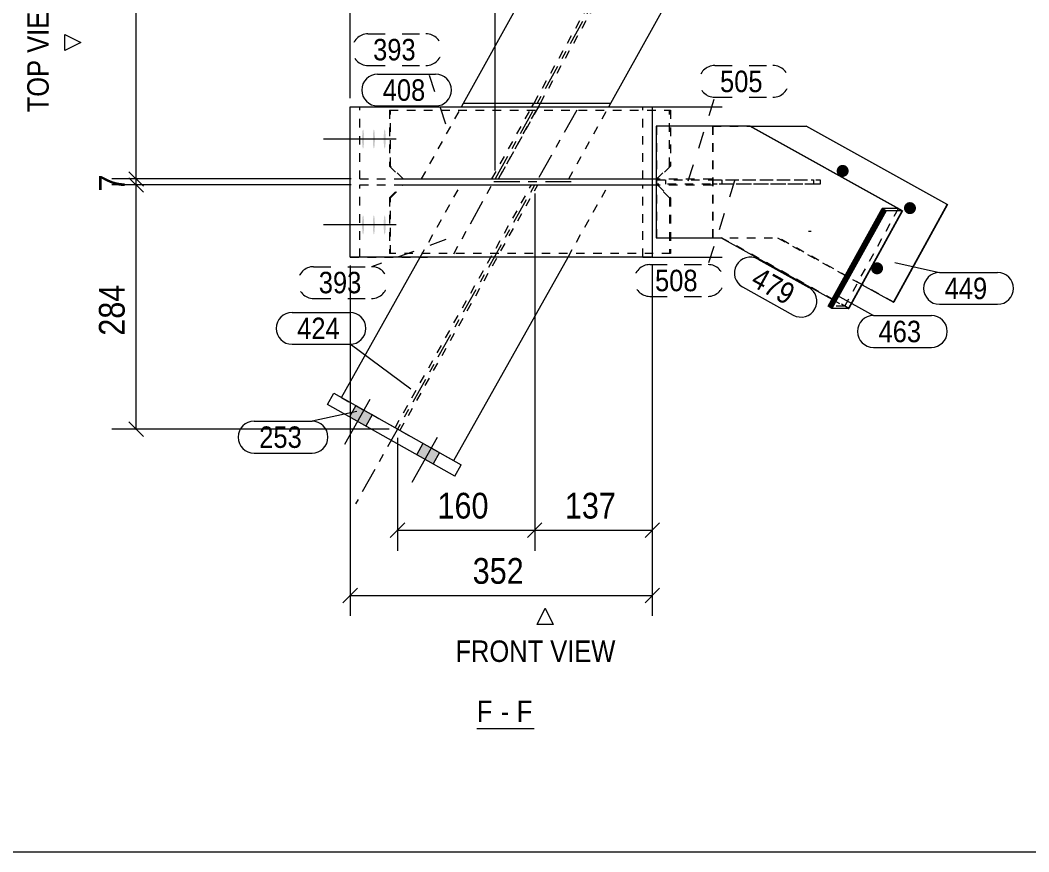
# Model space of a CAD drawing. Header units: millimetres. Extents: x 2 to 825, y 1 to 579.
# Drawn here: x 465.2 to 582.7, y 5 to 101.9 of the extents above; entities that cross this region are included whole.
import ezdxf

# ---------------------------------------------------------------- set-up
doc = ezdxf.new("R2010")
doc.units = ezdxf.units.MM
for name, pattern in [('XKITLINE00', [0]), ('XKITLINE01', [4, 1, -1, 1, -1]), ('XKITLINE02', [4, 2, -2]), ('XKITLINE03', [6, 3, -1, 1, -1])]:
    doc.linetypes.add(name, pattern=pattern)
for name, color, linetype, lineweight in [('Bolt', 3, 'Continuous', 0), ('Dimensions', 7, 'Continuous', 0), ('DrawingSheet', 5, 'Continuous', 0), ('OtherObjectType', 7, 'Continuous', 0), ('Part', 2, 'Continuous', 0), ('PartMark', 7, 'Continuous', 0)]:
    doc.layers.add(name, color=color, linetype=linetype, lineweight=lineweight)
doc.styles.add('ARIAL', font='ARIAL.TTF')

# ---------------------------------------------------------------- blocks, each defined once
blk = doc.blocks.new('*A8')
at = {"layer": 'Part', "color": 7, "linetype": 'XKITLINE00', "lineweight": 0}
for p, q in [((565.6, 78.79), (564.91, 78.59)), ((565.63, 78.85), (564.95, 78.65)), ((565.66, 78.91), (564.98, 78.71)), ((565.7, 78.97), (565.01, 78.77)), ((565.73, 79.03), (565.05, 78.83)), ((565.76, 79.08), (565.08, 78.89)), ((565.79, 79.14), (565.11, 78.95)), ((565.83, 79.2), (565.14, 79.01)), ((565.86, 79.26), (565.18, 79.07)), ((565.89, 79.32), (565.21, 79.13)), ((565.93, 79.38), (565.24, 79.19)), ((565.96, 79.44), (565.28, 79.24)), ((565.99, 79.5), (565.31, 79.3)), ((566.02, 79.56), (565.34, 79.36)), ((566.06, 79.62), (565.37, 79.42)), ((566.09, 79.68), (565.41, 79.48)), ((566.03, 79.71), (565.44, 79.54)), ((565.97, 79.74), (565.47, 79.6)), ((565.91, 79.77), (565.51, 79.66)), ((565.85, 79.81), (565.54, 79.72)), ((565.79, 79.84), (565.57, 79.78)), ((565.73, 79.87), (565.6, 79.84)), ((565.66, 79.9), (565.64, 79.89)), ((564.94, 77.61), (564.26, 77.41)), ((564.97, 77.67), (564.29, 77.47)), ((565.01, 77.72), (564.32, 77.53)), ((565.04, 77.78), (564.36, 77.59)), ((565.07, 77.84), (564.39, 77.65)), ((565.11, 77.9), (564.42, 77.71)), ((565.14, 77.96), (564.46, 77.77)), ((565.17, 78.02), (564.49, 77.82)), ((565.2, 78.08), (564.52, 77.88)), ((565.24, 78.14), (564.55, 77.94)), ((565.27, 78.2), (564.59, 78)), ((565.3, 78.26), (564.62, 78.06)), ((565.34, 78.32), (564.65, 78.12)), ((565.37, 78.38), (564.69, 78.18)), ((565.4, 78.43), (564.72, 78.24)), ((565.43, 78.49), (564.75, 78.3)), ((565.47, 78.55), (564.78, 78.36)), ((565.5, 78.61), (564.82, 78.42)), ((565.53, 78.67), (564.85, 78.48)), ((565.56, 78.73), (564.88, 78.53)), ((564.28, 76.42), (563.6, 76.23)), ((564.32, 76.48), (563.63, 76.29)), ((564.35, 76.54), (563.67, 76.35)), ((564.38, 76.6), (563.7, 76.41)), ((564.42, 76.66), (563.73, 76.46)), ((564.45, 76.72), (563.77, 76.52)), ((564.48, 76.78), (563.8, 76.58)), ((564.51, 76.84), (563.83, 76.64)), ((564.55, 76.9), (563.86, 76.7)), ((564.58, 76.96), (563.9, 76.76)), ((564.61, 77.01), (563.93, 76.82)), ((564.65, 77.07), (563.96, 76.88)), ((564.68, 77.13), (564, 76.94)), ((564.71, 77.19), (564.03, 77)), ((564.74, 77.25), (564.06, 77.06)), ((564.78, 77.31), (564.09, 77.12)), ((564.81, 77.37), (564.13, 77.17)), ((564.84, 77.43), (564.16, 77.23)), ((564.88, 77.49), (564.19, 77.29)), ((564.91, 77.55), (564.23, 77.35)), ((563.63, 75.24), (562.95, 75.05)), ((563.66, 75.3), (562.98, 75.1)), ((563.69, 75.36), (563.01, 75.16)), ((563.73, 75.42), (563.04, 75.22)), ((563.76, 75.48), (563.08, 75.28)), ((563.79, 75.54), (563.11, 75.34)), ((563.83, 75.6), (563.14, 75.4)), ((563.86, 75.65), (563.18, 75.46)), ((563.89, 75.71), (563.21, 75.52)), ((563.92, 75.77), (563.24, 75.58)), ((563.96, 75.83), (563.27, 75.64)), ((563.99, 75.89), (563.31, 75.7)), ((564.02, 75.95), (563.34, 75.75)), ((564.05, 76.01), (563.37, 75.81)), ((564.09, 76.07), (563.41, 75.87)), ((564.12, 76.13), (563.44, 75.93)), ((564.15, 76.19), (563.47, 75.99)), ((564.19, 76.25), (563.5, 76.05)), ((564.22, 76.31), (563.54, 76.11)), ((564.25, 76.36), (563.57, 76.17)), ((562.97, 74.06), (562.29, 73.86)), ((563, 74.12), (562.32, 73.92)), ((563.04, 74.18), (562.35, 73.98)), ((563.07, 74.24), (562.39, 74.04)), ((563.1, 74.29), (562.42, 74.1)), ((563.14, 74.35), (562.45, 74.16)), ((563.17, 74.41), (562.49, 74.22)), ((563.2, 74.47), (562.52, 74.28)), ((563.23, 74.53), (562.55, 74.34)), ((563.27, 74.59), (562.58, 74.39)), ((563.3, 74.65), (562.62, 74.45)), ((563.33, 74.71), (562.65, 74.51)), ((563.37, 74.77), (562.68, 74.57)), ((563.4, 74.83), (562.72, 74.63)), ((563.43, 74.89), (562.75, 74.69)), ((563.46, 74.94), (562.78, 74.75)), ((563.5, 75), (562.81, 74.81)), ((563.53, 75.06), (562.85, 74.87)), ((563.56, 75.12), (562.88, 74.93)), ((563.6, 75.18), (562.91, 74.99)), ((562.32, 72.88), (561.63, 72.68)), ((562.35, 72.93), (561.67, 72.74)), ((562.38, 72.99), (561.7, 72.8)), ((562.41, 73.05), (561.73, 72.86)), ((562.45, 73.11), (561.76, 72.92)), ((562.48, 73.17), (561.8, 72.98)), ((562.51, 73.23), (561.83, 73.03)), ((562.54, 73.29), (561.86, 73.09)), ((562.58, 73.35), (561.9, 73.15)), ((562.61, 73.41), (561.93, 73.21)), ((562.64, 73.47), (561.96, 73.27)), ((562.68, 73.53), (561.99, 73.33)), ((562.71, 73.58), (562.03, 73.39)), ((562.74, 73.64), (562.06, 73.45)), ((562.77, 73.7), (562.09, 73.51)), ((562.81, 73.76), (562.12, 73.57)), ((562.84, 73.82), (562.16, 73.63)), ((562.87, 73.88), (562.19, 73.69)), ((562.91, 73.94), (562.22, 73.74)), ((562.94, 74), (562.26, 73.8)), ((561.66, 71.69), (560.98, 71.5)), ((561.69, 71.75), (561.01, 71.56)), ((561.72, 71.81), (561.04, 71.62)), ((561.76, 71.87), (561.07, 71.67)), ((561.79, 71.93), (561.11, 71.73)), ((561.82, 71.99), (561.14, 71.79)), ((561.86, 72.05), (561.17, 71.85)), ((561.89, 72.11), (561.21, 71.91)), ((561.92, 72.17), (561.24, 71.97)), ((561.95, 72.22), (561.27, 72.03)), ((561.99, 72.28), (561.3, 72.09)), ((562.02, 72.34), (561.34, 72.15)), ((562.05, 72.4), (561.37, 72.21)), ((562.09, 72.46), (561.4, 72.27)), ((562.12, 72.52), (561.44, 72.32)), ((562.15, 72.58), (561.47, 72.38)), ((562.18, 72.64), (561.5, 72.44)), ((562.22, 72.7), (561.53, 72.5)), ((562.25, 72.76), (561.57, 72.56)), ((562.28, 72.82), (561.6, 72.62)), ((561.04, 70.57), (560.35, 70.37)), ((561.07, 70.63), (560.39, 70.43)), ((561.1, 70.69), (560.42, 70.49)), ((561.13, 70.75), (560.45, 70.55)), ((561.17, 70.81), (560.48, 70.61)), ((561.2, 70.86), (560.52, 70.67)), ((561.23, 70.92), (560.55, 70.73)), ((561.26, 70.98), (560.58, 70.79)), ((561.3, 71.04), (560.61, 70.85)), ((561.33, 71.1), (560.65, 70.91)), ((561.36, 71.16), (560.68, 70.96)), ((561.4, 71.22), (560.71, 71.02)), ((561.43, 71.28), (560.75, 71.08)), ((561.46, 71.34), (560.78, 71.14)), ((561.49, 71.4), (560.81, 71.2)), ((561.53, 71.46), (560.84, 71.26)), ((561.56, 71.51), (560.88, 71.32)), ((561.59, 71.57), (560.91, 71.38)), ((561.63, 71.63), (560.94, 71.44)), ((560.38, 69.39), (559.7, 69.19)), ((560.41, 69.45), (559.73, 69.25)), ((560.44, 69.5), (559.76, 69.31)), ((560.48, 69.56), (559.79, 69.37)), ((560.51, 69.62), (559.83, 69.43)), ((560.54, 69.68), (559.86, 69.49)), ((560.58, 69.74), (559.89, 69.55)), ((560.61, 69.8), (559.93, 69.6)), ((560.64, 69.86), (559.96, 69.66)), ((560.67, 69.92), (559.99, 69.72)), ((560.71, 69.98), (560.02, 69.78)), ((560.74, 70.04), (560.06, 69.84)), ((560.77, 70.1), (560.09, 69.9)), ((560.81, 70.15), (560.12, 69.96)), ((560.84, 70.21), (560.16, 70.02)), ((560.87, 70.27), (560.19, 70.08)), ((560.9, 70.33), (560.22, 70.14)), ((560.94, 70.39), (560.25, 70.2)), ((560.97, 70.45), (560.29, 70.26)), ((561, 70.51), (560.32, 70.31)), ((560.02, 68.74), (559.34, 68.54)), ((560.05, 68.79), (559.37, 68.6)), ((559.98, 68.68), (559.39, 68.51)), ((560.08, 68.85), (559.4, 68.66)), ((560.12, 68.91), (559.43, 68.72)), ((559.95, 68.62), (559.45, 68.47)), ((560.15, 68.97), (559.47, 68.78)), ((560.18, 69.03), (559.5, 68.84)), ((559.92, 68.56), (559.51, 68.44)), ((560.21, 69.09), (559.53, 68.89)), ((560.25, 69.15), (559.56, 68.95)), ((559.89, 68.5), (559.57, 68.41)), ((560.28, 69.21), (559.6, 69.01)), ((560.31, 69.27), (559.63, 69.07)), ((559.85, 68.44), (559.63, 68.37)), ((560.35, 69.33), (559.66, 69.13)), ((559.82, 68.38), (559.69, 68.34))]:
    blk.add_line(p, q, dxfattribs=at)
blk = doc.blocks.new('*A122')
at = {"layer": 'Bolt'}
for points in [[(505.04, 88.08), (505.04, 88.13), (505.04, 88.19), (505.05, 88.24), (505.05, 88.29), (505.05, 88.35), (505.05, 88.4), (505.05, 88.45), (505.05, 88.5), (505.06, 88.54), (505.06, 88.59), (505.06, 88.64), (505.07, 88.68), (505.07, 88.72), (505.07, 88.76), (505.08, 88.8), (505.08, 88.84), (505.09, 88.88), (505.09, 88.91), (505.09, 88.94), (505.1, 88.97), (505.1, 89), (505.11, 89.02), (505.11, 89.04), (505.12, 89.06), (505.13, 89.08), (505.13, 89.09), (505.14, 89.1), (505.14, 89.11), (505.15, 89.12), (505.15, 89.12), (505.16, 89.13), (505.16, 89.12), (505.17, 89.12), (505.18, 89.11), (505.18, 89.1), (505.19, 89.09), (505.19, 89.08), (505.2, 89.06), (505.2, 89.04), (505.21, 89.02), (505.21, 89), (505.22, 88.97), (505.22, 88.94), (505.23, 88.91), (505.23, 88.88), (505.24, 88.84), (505.24, 88.8), (505.24, 88.76), (505.25, 88.72), (505.25, 88.68), (505.26, 88.64), (505.26, 88.59), (505.26, 88.54), (505.26, 88.5), (505.27, 88.45), (505.27, 88.4), (505.27, 88.35), (505.27, 88.29), (505.27, 88.24), (505.27, 88.19), (505.27, 88.13), (505.27, 88.08), (505.27, 88.03), (505.27, 87.97), (505.27, 87.92), (505.27, 87.86), (505.27, 87.81), (505.27, 87.76), (505.27, 87.71), (505.27, 87.66), (505.27, 87.61), (505.26, 87.56), (505.26, 87.51), (505.26, 87.46), (505.26, 87.41), (505.25, 87.37), (505.25, 87.33), (505.24, 87.29), (505.24, 87.25), (505.24, 87.21), (505.23, 87.18), (505.23, 87.14), (505.22, 87.11), (505.22, 87.08), (505.21, 87.06), (505.21, 87.03), (505.2, 87.01), (505.2, 86.99), (505.19, 86.97), (505.19, 86.96), (505.18, 86.95), (505.18, 86.94), (505.17, 86.93), (505.16, 86.93), (505.16, 86.93), (505.15, 86.93), (505.15, 86.93), (505.14, 86.94), (505.14, 86.95), (505.13, 86.96), (505.13, 86.97), (505.12, 86.99), (505.11, 87.01), (505.11, 87.03), (505.1, 87.06), (505.1, 87.08), (505.09, 87.11), (505.09, 87.14), (505.09, 87.18), (505.08, 87.21), (505.08, 87.25), (505.07, 87.29), (505.07, 87.33), (505.07, 87.37), (505.06, 87.41), (505.06, 87.46), (505.06, 87.51), (505.05, 87.56), (505.05, 87.61), (505.05, 87.66), (505.05, 87.71), (505.05, 87.76), (505.05, 87.81), (505.04, 87.86), (505.04, 87.92), (505.04, 87.97), (505.04, 88.03)], [(506.3, 88.08), (506.3, 88.13), (506.3, 88.19), (506.3, 88.24), (506.31, 88.29), (506.31, 88.35), (506.31, 88.4), (506.31, 88.45), (506.31, 88.5), (506.32, 88.54), (506.32, 88.59), (506.32, 88.64), (506.33, 88.68), (506.33, 88.72), (506.33, 88.76), (506.34, 88.8), (506.34, 88.84), (506.34, 88.88), (506.35, 88.91), (506.35, 88.94), (506.36, 88.97), (506.36, 89), (506.37, 89.02), (506.37, 89.04), (506.38, 89.06), (506.38, 89.08), (506.39, 89.09), (506.4, 89.1), (506.4, 89.11), (506.41, 89.12), (506.41, 89.12), (506.42, 89.13), (506.42, 89.12), (506.43, 89.12), (506.43, 89.11), (506.44, 89.1), (506.45, 89.09), (506.45, 89.08), (506.46, 89.06), (506.46, 89.04), (506.47, 89.02), (506.47, 89), (506.48, 88.97), (506.48, 88.94), (506.49, 88.91), (506.49, 88.88), (506.5, 88.84), (506.5, 88.8), (506.5, 88.76), (506.51, 88.72), (506.51, 88.68), (506.51, 88.64), (506.52, 88.59), (506.52, 88.54), (506.52, 88.5), (506.52, 88.45), (506.53, 88.4), (506.53, 88.35), (506.53, 88.29), (506.53, 88.24), (506.53, 88.19), (506.53, 88.13), (506.53, 88.08), (506.53, 88.03), (506.53, 87.97), (506.53, 87.92), (506.53, 87.86), (506.53, 87.81), (506.53, 87.76), (506.53, 87.71), (506.53, 87.66), (506.52, 87.61), (506.52, 87.56), (506.52, 87.51), (506.52, 87.46), (506.51, 87.41), (506.51, 87.37), (506.51, 87.33), (506.5, 87.29), (506.5, 87.25), (506.5, 87.21), (506.49, 87.18), (506.49, 87.14), (506.48, 87.11), (506.48, 87.08), (506.47, 87.06), (506.47, 87.03), (506.46, 87.01), (506.46, 86.99), (506.45, 86.97), (506.45, 86.96), (506.44, 86.95), (506.43, 86.94), (506.43, 86.93), (506.42, 86.93), (506.42, 86.93), (506.41, 86.93), (506.41, 86.93), (506.4, 86.94), (506.4, 86.95), (506.39, 86.96), (506.38, 86.97), (506.38, 86.99), (506.37, 87.01), (506.37, 87.03), (506.36, 87.06), (506.36, 87.08), (506.35, 87.11), (506.35, 87.14), (506.34, 87.18), (506.34, 87.21), (506.34, 87.25), (506.33, 87.29), (506.33, 87.33), (506.33, 87.37), (506.32, 87.41), (506.32, 87.46), (506.32, 87.51), (506.31, 87.56), (506.31, 87.61), (506.31, 87.66), (506.31, 87.71), (506.31, 87.76), (506.3, 87.81), (506.3, 87.86), (506.3, 87.92), (506.3, 87.97), (506.3, 88.03)], [(507.56, 88.08), (507.56, 88.13), (507.56, 88.19), (507.56, 88.24), (507.56, 88.29), (507.57, 88.35), (507.57, 88.4), (507.57, 88.45), (507.57, 88.5), (507.57, 88.54), (507.58, 88.59), (507.58, 88.64), (507.58, 88.68), (507.59, 88.72), (507.59, 88.76), (507.59, 88.8), (507.6, 88.84), (507.6, 88.88), (507.61, 88.91), (507.61, 88.94), (507.62, 88.97), (507.62, 89), (507.63, 89.02), (507.63, 89.04), (507.64, 89.06), (507.64, 89.08), (507.65, 89.09), (507.65, 89.1), (507.66, 89.11), (507.67, 89.12), (507.67, 89.12), (507.68, 89.13), (507.68, 89.12), (507.69, 89.12), (507.69, 89.11), (507.7, 89.1), (507.7, 89.09), (507.71, 89.08), (507.72, 89.06), (507.72, 89.04), (507.73, 89.02), (507.73, 89), (507.74, 88.97), (507.74, 88.94), (507.75, 88.91), (507.75, 88.88), (507.75, 88.84), (507.76, 88.8), (507.76, 88.76), (507.77, 88.72), (507.77, 88.68), (507.77, 88.64), (507.78, 88.59), (507.78, 88.54), (507.78, 88.5), (507.78, 88.45), (507.79, 88.4), (507.79, 88.35), (507.79, 88.29), (507.79, 88.24), (507.79, 88.19), (507.79, 88.13), (507.79, 88.08), (507.79, 88.03), (507.79, 87.97), (507.79, 87.92), (507.79, 87.86), (507.79, 87.81), (507.79, 87.76), (507.79, 87.71), (507.79, 87.66), (507.78, 87.61), (507.78, 87.56), (507.78, 87.51), (507.78, 87.46), (507.77, 87.41), (507.77, 87.37), (507.77, 87.33), (507.76, 87.29), (507.76, 87.25), (507.75, 87.21), (507.75, 87.18), (507.75, 87.14), (507.74, 87.11), (507.74, 87.08), (507.73, 87.06), (507.73, 87.03), (507.72, 87.01), (507.72, 86.99), (507.71, 86.97), (507.7, 86.96), (507.7, 86.95), (507.69, 86.94), (507.69, 86.93), (507.68, 86.93), (507.68, 86.93), (507.67, 86.93), (507.67, 86.93), (507.66, 86.94), (507.65, 86.95), (507.65, 86.96), (507.64, 86.97), (507.64, 86.99), (507.63, 87.01), (507.63, 87.03), (507.62, 87.06), (507.62, 87.08), (507.61, 87.11), (507.61, 87.14), (507.6, 87.18), (507.6, 87.21), (507.59, 87.25), (507.59, 87.29), (507.59, 87.33), (507.58, 87.37), (507.58, 87.41), (507.58, 87.46), (507.57, 87.51), (507.57, 87.56), (507.57, 87.61), (507.57, 87.66), (507.57, 87.71), (507.56, 87.76), (507.56, 87.81), (507.56, 87.86), (507.56, 87.92), (507.56, 87.97), (507.56, 88.03)], [(505.04, 78.08), (505.04, 78.13), (505.04, 78.19), (505.05, 78.24), (505.05, 78.29), (505.05, 78.35), (505.05, 78.4), (505.05, 78.45), (505.05, 78.5), (505.06, 78.54), (505.06, 78.59), (505.06, 78.64), (505.07, 78.68), (505.07, 78.72), (505.07, 78.76), (505.08, 78.8), (505.08, 78.84), (505.09, 78.88), (505.09, 78.91), (505.09, 78.94), (505.1, 78.97), (505.1, 79), (505.11, 79.02), (505.11, 79.04), (505.12, 79.06), (505.13, 79.08), (505.13, 79.09), (505.14, 79.1), (505.14, 79.11), (505.15, 79.12), (505.15, 79.12), (505.16, 79.13), (505.16, 79.12), (505.17, 79.12), (505.18, 79.11), (505.18, 79.1), (505.19, 79.09), (505.19, 79.08), (505.2, 79.06), (505.2, 79.04), (505.21, 79.02), (505.21, 79), (505.22, 78.97), (505.22, 78.94), (505.23, 78.91), (505.23, 78.88), (505.24, 78.84), (505.24, 78.8), (505.24, 78.76), (505.25, 78.72), (505.25, 78.68), (505.26, 78.64), (505.26, 78.59), (505.26, 78.54), (505.26, 78.5), (505.27, 78.45), (505.27, 78.4), (505.27, 78.35), (505.27, 78.29), (505.27, 78.24), (505.27, 78.19), (505.27, 78.13), (505.27, 78.08), (505.27, 78.03), (505.27, 77.97), (505.27, 77.92), (505.27, 77.86), (505.27, 77.81), (505.27, 77.76), (505.27, 77.71), (505.27, 77.66), (505.27, 77.61), (505.26, 77.56), (505.26, 77.51), (505.26, 77.46), (505.26, 77.41), (505.25, 77.37), (505.25, 77.33), (505.24, 77.29), (505.24, 77.25), (505.24, 77.21), (505.23, 77.18), (505.23, 77.14), (505.22, 77.11), (505.22, 77.08), (505.21, 77.06), (505.21, 77.03), (505.2, 77.01), (505.2, 76.99), (505.19, 76.97), (505.19, 76.96), (505.18, 76.95), (505.18, 76.94), (505.17, 76.93), (505.16, 76.93), (505.16, 76.93), (505.15, 76.93), (505.15, 76.93), (505.14, 76.94), (505.14, 76.95), (505.13, 76.96), (505.13, 76.97), (505.12, 76.99), (505.11, 77.01), (505.11, 77.03), (505.1, 77.06), (505.1, 77.08), (505.09, 77.11), (505.09, 77.14), (505.09, 77.18), (505.08, 77.21), (505.08, 77.25), (505.07, 77.29), (505.07, 77.33), (505.07, 77.37), (505.06, 77.41), (505.06, 77.46), (505.06, 77.51), (505.05, 77.56), (505.05, 77.61), (505.05, 77.66), (505.05, 77.71), (505.05, 77.76), (505.05, 77.81), (505.04, 77.86), (505.04, 77.92), (505.04, 77.97), (505.04, 78.03)], [(506.3, 78.08), (506.3, 78.13), (506.3, 78.19), (506.3, 78.24), (506.31, 78.29), (506.31, 78.35), (506.31, 78.4), (506.31, 78.45), (506.31, 78.5), (506.32, 78.54), (506.32, 78.59), (506.32, 78.64), (506.33, 78.68), (506.33, 78.72), (506.33, 78.76), (506.34, 78.8), (506.34, 78.84), (506.34, 78.88), (506.35, 78.91), (506.35, 78.94), (506.36, 78.97), (506.36, 79), (506.37, 79.02), (506.37, 79.04), (506.38, 79.06), (506.38, 79.08), (506.39, 79.09), (506.4, 79.1), (506.4, 79.11), (506.41, 79.12), (506.41, 79.12), (506.42, 79.13), (506.42, 79.12), (506.43, 79.12), (506.43, 79.11), (506.44, 79.1), (506.45, 79.09), (506.45, 79.08), (506.46, 79.06), (506.46, 79.04), (506.47, 79.02), (506.47, 79), (506.48, 78.97), (506.48, 78.94), (506.49, 78.91), (506.49, 78.88), (506.5, 78.84), (506.5, 78.8), (506.5, 78.76), (506.51, 78.72), (506.51, 78.68), (506.51, 78.64), (506.52, 78.59), (506.52, 78.54), (506.52, 78.5), (506.52, 78.45), (506.53, 78.4), (506.53, 78.35), (506.53, 78.29), (506.53, 78.24), (506.53, 78.19), (506.53, 78.13), (506.53, 78.08), (506.53, 78.03), (506.53, 77.97), (506.53, 77.92), (506.53, 77.86), (506.53, 77.81), (506.53, 77.76), (506.53, 77.71), (506.53, 77.66), (506.52, 77.61), (506.52, 77.56), (506.52, 77.51), (506.52, 77.46), (506.51, 77.41), (506.51, 77.37), (506.51, 77.33), (506.5, 77.29), (506.5, 77.25), (506.5, 77.21), (506.49, 77.18), (506.49, 77.14), (506.48, 77.11), (506.48, 77.08), (506.47, 77.06), (506.47, 77.03), (506.46, 77.01), (506.46, 76.99), (506.45, 76.97), (506.45, 76.96), (506.44, 76.95), (506.43, 76.94), (506.43, 76.93), (506.42, 76.93), (506.42, 76.93), (506.41, 76.93), (506.41, 76.93), (506.4, 76.94), (506.4, 76.95), (506.39, 76.96), (506.38, 76.97), (506.38, 76.99), (506.37, 77.01), (506.37, 77.03), (506.36, 77.06), (506.36, 77.08), (506.35, 77.11), (506.35, 77.14), (506.34, 77.18), (506.34, 77.21), (506.34, 77.25), (506.33, 77.29), (506.33, 77.33), (506.33, 77.37), (506.32, 77.41), (506.32, 77.46), (506.32, 77.51), (506.31, 77.56), (506.31, 77.61), (506.31, 77.66), (506.31, 77.71), (506.31, 77.76), (506.3, 77.81), (506.3, 77.86), (506.3, 77.92), (506.3, 77.97), (506.3, 78.03)], [(507.56, 78.08), (507.56, 78.13), (507.56, 78.19), (507.56, 78.24), (507.56, 78.29), (507.57, 78.35), (507.57, 78.4), (507.57, 78.45), (507.57, 78.5), (507.57, 78.54), (507.58, 78.59), (507.58, 78.64), (507.58, 78.68), (507.59, 78.72), (507.59, 78.76), (507.59, 78.8), (507.6, 78.84), (507.6, 78.88), (507.61, 78.91), (507.61, 78.94), (507.62, 78.97), (507.62, 79), (507.63, 79.02), (507.63, 79.04), (507.64, 79.06), (507.64, 79.08), (507.65, 79.09), (507.65, 79.1), (507.66, 79.11), (507.67, 79.12), (507.67, 79.12), (507.68, 79.13), (507.68, 79.12), (507.69, 79.12), (507.69, 79.11), (507.7, 79.1), (507.7, 79.09), (507.71, 79.08), (507.72, 79.06), (507.72, 79.04), (507.73, 79.02), (507.73, 79), (507.74, 78.97), (507.74, 78.94), (507.75, 78.91), (507.75, 78.88), (507.75, 78.84), (507.76, 78.8), (507.76, 78.76), (507.77, 78.72), (507.77, 78.68), (507.77, 78.64), (507.78, 78.59), (507.78, 78.54), (507.78, 78.5), (507.78, 78.45), (507.79, 78.4), (507.79, 78.35), (507.79, 78.29), (507.79, 78.24), (507.79, 78.19), (507.79, 78.13), (507.79, 78.08), (507.79, 78.03), (507.79, 77.97), (507.79, 77.92), (507.79, 77.86), (507.79, 77.81), (507.79, 77.76), (507.79, 77.71), (507.79, 77.66), (507.78, 77.61), (507.78, 77.56), (507.78, 77.51), (507.78, 77.46), (507.77, 77.41), (507.77, 77.37), (507.77, 77.33), (507.76, 77.29), (507.76, 77.25), (507.75, 77.21), (507.75, 77.18), (507.75, 77.14), (507.74, 77.11), (507.74, 77.08), (507.73, 77.06), (507.73, 77.03), (507.72, 77.01), (507.72, 76.99), (507.71, 76.97), (507.7, 76.96), (507.7, 76.95), (507.69, 76.94), (507.69, 76.93), (507.68, 76.93), (507.68, 76.93), (507.67, 76.93), (507.67, 76.93), (507.66, 76.94), (507.65, 76.95), (507.65, 76.96), (507.64, 76.97), (507.64, 76.99), (507.63, 77.01), (507.63, 77.03), (507.62, 77.06), (507.62, 77.08), (507.61, 77.11), (507.61, 77.14), (507.6, 77.18), (507.6, 77.21), (507.59, 77.25), (507.59, 77.29), (507.59, 77.33), (507.58, 77.37), (507.58, 77.41), (507.58, 77.46), (507.57, 77.51), (507.57, 77.56), (507.57, 77.61), (507.57, 77.66), (507.57, 77.71), (507.56, 77.76), (507.56, 77.81), (507.56, 77.86), (507.56, 77.92), (507.56, 77.97), (507.56, 78.03)]]:
    blk.add_hatch(color=3, dxfattribs=at).paths.add_polyline_path(points, flags=17)
at = {"layer": 'Bolt', "color": 3, "linetype": 'XKITLINE00', "lineweight": 0}
for p, q in [((506.5, 88.03), (500.53, 88.03)), ((507.76, 88.03), (501.79, 88.03)), ((509.02, 88.03), (503.05, 88.03)), ((506.5, 78.03), (500.53, 78.03)), ((507.76, 78.03), (501.79, 78.03)), ((509.02, 78.03), (503.05, 78.03))]:
    blk.add_line(p, q, dxfattribs=at)
blk = doc.blocks.new('*A123')
at = {"layer": 'Bolt'}
for points in [[(561.73, 84.28), (561.73, 84.25), (561.72, 84.21), (561.72, 84.18), (561.71, 84.14), (561.7, 84.11), (561.69, 84.08), (561.68, 84.05), (561.66, 84.02), (561.65, 83.98), (561.63, 83.95), (561.61, 83.93), (561.59, 83.9), (561.57, 83.87), (561.55, 83.84), (561.53, 83.82), (561.5, 83.8), (561.48, 83.77), (561.45, 83.75), (561.42, 83.73), (561.39, 83.71), (561.36, 83.7), (561.33, 83.68), (561.3, 83.67), (561.27, 83.66), (561.24, 83.64), (561.2, 83.64), (561.17, 83.63), (561.14, 83.62), (561.1, 83.62), (561.07, 83.62), (561.04, 83.61), (561, 83.62), (560.97, 83.62), (560.93, 83.62), (560.9, 83.63), (560.87, 83.64), (560.83, 83.64), (560.8, 83.66), (560.77, 83.67), (560.74, 83.68), (560.71, 83.7), (560.68, 83.71), (560.65, 83.73), (560.62, 83.75), (560.59, 83.77), (560.57, 83.8), (560.54, 83.82), (560.52, 83.84), (560.5, 83.87), (560.48, 83.9), (560.46, 83.93), (560.44, 83.95), (560.42, 83.98), (560.41, 84.02), (560.39, 84.05), (560.38, 84.08), (560.37, 84.11), (560.36, 84.14), (560.35, 84.18), (560.35, 84.21), (560.34, 84.25), (560.34, 84.28), (560.34, 84.31), (560.34, 84.35), (560.34, 84.38), (560.35, 84.42), (560.35, 84.45), (560.36, 84.48), (560.37, 84.52), (560.38, 84.55), (560.39, 84.58), (560.41, 84.61), (560.42, 84.64), (560.44, 84.67), (560.46, 84.7), (560.48, 84.73), (560.5, 84.76), (560.52, 84.78), (560.54, 84.81), (560.57, 84.83), (560.59, 84.86), (560.62, 84.88), (560.65, 84.9), (560.68, 84.92), (560.71, 84.93), (560.74, 84.95), (560.77, 84.96), (560.8, 84.97), (560.83, 84.98), (560.87, 84.99), (560.9, 85), (560.93, 85.01), (560.97, 85.01), (561, 85.01), (561.04, 85.01), (561.07, 85.01), (561.1, 85.01), (561.14, 85.01), (561.17, 85), (561.2, 84.99), (561.24, 84.98), (561.27, 84.97), (561.3, 84.96), (561.33, 84.95), (561.36, 84.93), (561.39, 84.92), (561.42, 84.9), (561.45, 84.88), (561.48, 84.86), (561.5, 84.83), (561.53, 84.81), (561.55, 84.78), (561.57, 84.76), (561.59, 84.73), (561.61, 84.7), (561.63, 84.67), (561.65, 84.64), (561.66, 84.61), (561.68, 84.58), (561.69, 84.55), (561.7, 84.52), (561.71, 84.48), (561.72, 84.45), (561.72, 84.42), (561.73, 84.38), (561.73, 84.35), (561.73, 84.31)], [(569.57, 79.94), (569.57, 79.91), (569.57, 79.88), (569.56, 79.84), (569.55, 79.81), (569.54, 79.78), (569.53, 79.74), (569.52, 79.71), (569.51, 79.68), (569.49, 79.65), (569.48, 79.62), (569.46, 79.59), (569.44, 79.56), (569.42, 79.53), (569.39, 79.51), (569.37, 79.48), (569.35, 79.46), (569.32, 79.44), (569.29, 79.42), (569.27, 79.4), (569.24, 79.38), (569.21, 79.36), (569.18, 79.35), (569.14, 79.33), (569.11, 79.32), (569.08, 79.31), (569.05, 79.3), (569.01, 79.29), (568.98, 79.29), (568.95, 79.28), (568.91, 79.28), (568.88, 79.28), (568.84, 79.28), (568.81, 79.28), (568.78, 79.29), (568.74, 79.29), (568.71, 79.3), (568.68, 79.31), (568.64, 79.32), (568.61, 79.33), (568.58, 79.35), (568.55, 79.36), (568.52, 79.38), (568.49, 79.4), (568.46, 79.42), (568.44, 79.44), (568.41, 79.46), (568.39, 79.48), (568.36, 79.51), (568.34, 79.53), (568.32, 79.56), (568.3, 79.59), (568.28, 79.62), (568.26, 79.65), (568.25, 79.68), (568.24, 79.71), (568.22, 79.74), (568.21, 79.78), (568.2, 79.81), (568.2, 79.84), (568.19, 79.88), (568.19, 79.91), (568.18, 79.94), (568.18, 79.98), (568.18, 80.01), (568.19, 80.05), (568.19, 80.08), (568.2, 80.11), (568.2, 80.15), (568.21, 80.18), (568.22, 80.21), (568.24, 80.25), (568.25, 80.28), (568.26, 80.31), (568.28, 80.34), (568.3, 80.37), (568.32, 80.4), (568.34, 80.42), (568.36, 80.45), (568.39, 80.47), (568.41, 80.5), (568.44, 80.52), (568.46, 80.54), (568.49, 80.56), (568.52, 80.58), (568.55, 80.6), (568.58, 80.61), (568.61, 80.63), (568.64, 80.64), (568.68, 80.65), (568.71, 80.66), (568.74, 80.66), (568.78, 80.67), (568.81, 80.67), (568.84, 80.68), (568.88, 80.68), (568.91, 80.68), (568.95, 80.67), (568.98, 80.67), (569.01, 80.66), (569.05, 80.66), (569.08, 80.65), (569.11, 80.64), (569.14, 80.63), (569.18, 80.61), (569.21, 80.6), (569.24, 80.58), (569.27, 80.56), (569.29, 80.54), (569.32, 80.52), (569.35, 80.5), (569.37, 80.47), (569.39, 80.45), (569.42, 80.42), (569.44, 80.4), (569.46, 80.37), (569.48, 80.34), (569.49, 80.31), (569.51, 80.28), (569.52, 80.25), (569.53, 80.21), (569.54, 80.18), (569.55, 80.15), (569.56, 80.11), (569.57, 80.08), (569.57, 80.05), (569.57, 80.01), (569.57, 79.98)], [(565.74, 72.93), (565.74, 72.9), (565.73, 72.87), (565.73, 72.83), (565.72, 72.8), (565.71, 72.76), (565.7, 72.73), (565.69, 72.7), (565.67, 72.67), (565.66, 72.64), (565.64, 72.61), (565.62, 72.58), (565.6, 72.55), (565.58, 72.52), (565.56, 72.5), (565.54, 72.47), (565.51, 72.45), (565.49, 72.43), (565.46, 72.41), (565.43, 72.39), (565.4, 72.37), (565.37, 72.35), (565.34, 72.34), (565.31, 72.32), (565.28, 72.31), (565.25, 72.3), (565.21, 72.29), (565.18, 72.28), (565.15, 72.28), (565.11, 72.27), (565.08, 72.27), (565.05, 72.27), (565.01, 72.27), (564.98, 72.27), (564.94, 72.28), (564.91, 72.28), (564.88, 72.29), (564.84, 72.3), (564.81, 72.31), (564.78, 72.32), (564.75, 72.34), (564.72, 72.35), (564.69, 72.37), (564.66, 72.39), (564.63, 72.41), (564.6, 72.43), (564.58, 72.45), (564.55, 72.47), (564.53, 72.5), (564.51, 72.52), (564.49, 72.55), (564.47, 72.58), (564.45, 72.61), (564.43, 72.64), (564.42, 72.67), (564.4, 72.7), (564.39, 72.73), (564.38, 72.76), (564.37, 72.8), (564.36, 72.83), (564.36, 72.87), (564.35, 72.9), (564.35, 72.93), (564.35, 72.97), (564.35, 73), (564.35, 73.04), (564.36, 73.07), (564.36, 73.1), (564.37, 73.14), (564.38, 73.17), (564.39, 73.2), (564.4, 73.24), (564.42, 73.27), (564.43, 73.3), (564.45, 73.33), (564.47, 73.36), (564.49, 73.39), (564.51, 73.41), (564.53, 73.44), (564.55, 73.46), (564.58, 73.49), (564.6, 73.51), (564.63, 73.53), (564.66, 73.55), (564.69, 73.57), (564.72, 73.59), (564.75, 73.6), (564.78, 73.61), (564.81, 73.63), (564.84, 73.64), (564.88, 73.65), (564.91, 73.65), (564.94, 73.66), (564.98, 73.66), (565.01, 73.67), (565.05, 73.67), (565.08, 73.67), (565.11, 73.66), (565.15, 73.66), (565.18, 73.65), (565.21, 73.65), (565.25, 73.64), (565.28, 73.63), (565.31, 73.61), (565.34, 73.6), (565.37, 73.59), (565.4, 73.57), (565.43, 73.55), (565.46, 73.53), (565.49, 73.51), (565.51, 73.49), (565.54, 73.46), (565.56, 73.44), (565.58, 73.41), (565.6, 73.39), (565.62, 73.36), (565.64, 73.33), (565.66, 73.3), (565.67, 73.27), (565.69, 73.24), (565.7, 73.2), (565.71, 73.17), (565.72, 73.14), (565.73, 73.1), (565.73, 73.07), (565.74, 73.04), (565.74, 73), (565.74, 72.97)]]:
    blk.add_hatch(color=3, dxfattribs=at).paths.add_polyline_path(points, flags=17)
at = {"layer": 'Bolt', "color": 3, "linetype": 'XKITLINE00', "lineweight": 0}
for p, q in [((560.9, 84.31), (561.21, 84.31)), ((568.74, 79.98), (569.05, 79.98)), ((564.9, 72.97), (565.22, 72.97))]:
    blk.add_line(p, q, dxfattribs=at)
at = {"layer": 'Bolt', "color": 3, "linetype": 'XKITLINE02', "lineweight": 0}
blk.add_line((557.06, 77.3), (557.38, 77.3), dxfattribs=at)
blk = doc.blocks.new('*A125')
at = {"layer": 'Bolt'}
for points in [[(503.56, 55.68), (504.3, 56.99), (506.21, 55.91), (505.48, 54.6)], [(503.56, 55.68), (504.3, 56.99), (506.21, 55.91), (505.48, 54.6)], [(503.56, 55.68), (504.3, 56.99), (506.21, 55.91), (505.48, 54.6)], [(511.41, 51.27), (512.14, 52.58), (514.06, 51.5), (513.33, 50.19)], [(511.41, 51.27), (512.14, 52.58), (514.06, 51.5), (513.33, 50.19)], [(511.41, 51.27), (512.14, 52.58), (514.06, 51.5), (513.33, 50.19)]]:
    blk.add_hatch(color=3, dxfattribs=at).paths.add_polyline_path(points, flags=17)
at = {"layer": 'Bolt', "color": 3, "linetype": 'XKITLINE00', "lineweight": 0}
for p, q in [((505.94, 57.67), (503, 52.44)), ((505.94, 57.67), (503, 52.44)), ((505.94, 57.67), (503, 52.44)), ((504.3, 56.99), (503.56, 55.68)), ((504.3, 56.99), (503.56, 55.68)), ((504.3, 56.99), (503.56, 55.68)), ((506.21, 55.91), (505.48, 54.6)), ((506.21, 55.91), (505.48, 54.6)), ((506.21, 55.91), (505.48, 54.6)), ((513.79, 53.26), (510.85, 48.03)), ((513.79, 53.26), (510.85, 48.03)), ((513.79, 53.26), (510.85, 48.03)), ((512.14, 52.58), (511.41, 51.27)), ((512.14, 52.58), (511.41, 51.27)), ((512.14, 52.58), (511.41, 51.27)), ((514.06, 51.5), (513.33, 50.19)), ((514.06, 51.5), (513.33, 50.19)), ((514.06, 51.5), (513.33, 50.19))]:
    blk.add_line(p, q, dxfattribs=at)
blk = doc.blocks.new('*A127')
at = {"layer": 'Part', "color": 7, "linetype": 'XKITLINE01', "lineweight": 0}
for p, q in [((503.67, 91.78), (512.92, 91.78)), ((503.67, 74.28), (503.67, 91.78)), ((504.78, 83.38), (504.78, 91.78)), ((537.76, 91.78), (538.86, 91.78)), ((537.76, 83.38), (537.76, 91.78)), ((538.86, 91.78), (538.86, 74.28)), ((504.78, 83.38), (545.9, 83.38)), ((504.78, 82.68), (545.9, 82.68)), ((504.78, 74.28), (504.78, 82.68)), ((537.76, 74.28), (537.76, 82.68)), ((503.67, 74.28), (512.92, 74.28)), ((537.76, 74.28), (538.86, 74.28))]:
    blk.add_line(p, q, dxfattribs=at)
at = {"layer": 'Part', "color": 2, "linetype": 'XKITLINE00', "lineweight": 0}
for p, q in [((538.86, 91.78), (547.01, 91.78)), ((538.86, 74.28), (547.01, 74.28))]:
    blk.add_line(p, q, dxfattribs=at)
at = {"layer": 'Part', "color": 7, "linetype": 'XKITLINE03', "lineweight": 0}
blk.add_line((529.41, 83.03), (520.22, 83.03), dxfattribs=at)
blk = doc.blocks.new('*A128')
at = {"layer": 'Part', "color": 7, "linetype": 'XKITLINE01', "lineweight": 0}
for p, q in [((545.93, 82.78), (545.93, 83.28)), ((545.93, 83.28), (558.4, 83.28)), ((558.4, 82.78), (545.93, 82.78)), ((546.98, 82.78), (546.98, 83.28)), ((558.4, 83.28), (558.4, 82.78))]:
    blk.add_line(p, q, dxfattribs=at)
blk = doc.blocks.new('*A129')
at = {"layer": 'Part', "color": 7, "linetype": 'XKITLINE01', "lineweight": 0}
for p, q in [((545.88, 89.53), (550.27, 89.53)), ((545.88, 89.53), (545.88, 76.53)), ((545.93, 76.53), (545.93, 89.53)), ((556.78, 89.53), (556.83, 89.53)), ((545.88, 76.53), (553.5, 76.53)), ((553.44, 76.53), (563.29, 71.06)), ((567.01, 69.02), (553.5, 76.53))]:
    blk.add_line(p, q, dxfattribs=at)
at = {"layer": 'Part', "color": 2, "linetype": 'XKITLINE00', "lineweight": 0}
for p, q in [((550.27, 89.53), (556.83, 89.53)), ((573.21, 80.4), (556.78, 89.53)), ((556.83, 89.53), (573.26, 80.4)), ((566.96, 69.02), (573.21, 80.4)), ((573.26, 80.4), (567.01, 69.02)), ((573.21, 80.4), (573.26, 80.4)), ((563.29, 71.06), (566.96, 69.02)), ((566.96, 69.02), (567.01, 69.02))]:
    blk.add_line(p, q, dxfattribs=at)
blk = doc.blocks.new('*A130')
at = {"layer": 'Part', "color": 7, "linetype": 'XKITLINE03', "lineweight": 0}
blk.add_line((530.05, 91.39), (504.28, 45.53), dxfattribs=at)
at = {"layer": 'Part', "color": 7, "linetype": 'XKITLINE01', "lineweight": 0}
for p, q in [((508.89, 54.4), (524.78, 82.68)), ((509.46, 54.08), (525.53, 82.68)), ((511.83, 74.28), (516.55, 82.68)), ((516.55, 82.68), (533.76, 82.68)), ((529.04, 74.28), (533.76, 82.68)), ((502.64, 57.92), (515.72, 50.57))]:
    blk.add_line(p, q, dxfattribs=at)
at = {"layer": 'Part', "color": 2, "linetype": 'XKITLINE00', "lineweight": 0}
for p, q in [((502.64, 57.92), (511.83, 74.28)), ((515.72, 50.57), (529.04, 74.28))]:
    blk.add_line(p, q, dxfattribs=at)
blk = doc.blocks.new('*A131')
at = {"layer": 'Part', "color": 7, "linetype": 'XKITLINE03', "lineweight": 0}
blk.add_line((556.94, 148.95), (515.69, 74.63), dxfattribs=at)
at = {"layer": 'Part', "color": 2, "linetype": 'XKITLINE00', "lineweight": 0}
for p, q in [((516.87, 92.21), (545.53, 143.85)), ((534.03, 92.21), (558.65, 136.57)), ((516.63, 91.78), (516.87, 92.21)), ((516.87, 92.21), (534.03, 92.21)), ((524.84, 91.78), (525.08, 92.21)), ((525.58, 91.78), (525.82, 92.21)), ((533.79, 91.78), (534.03, 92.21))]:
    blk.add_line(p, q, dxfattribs=at)
at = {"layer": 'Part', "color": 7, "linetype": 'XKITLINE01', "lineweight": 0}
for p, q in [((545.53, 143.85), (558.65, 136.57)), ((525.08, 92.21), (551.81, 140.37)), ((525.82, 92.21), (552.38, 140.05)), ((511.97, 83.38), (516.63, 91.78)), ((520.18, 83.38), (525.08, 92.21)), ((525.58, 91.78), (520.92, 83.38)), ((520.92, 83.38), (525.58, 91.78)), ((529.12, 83.38), (533.79, 91.78)), ((511.97, 83.38), (529.12, 83.38))]:
    blk.add_line(p, q, dxfattribs=at)
blk = doc.blocks.new('*A133')
at = {"layer": 'Part', "color": 2, "linetype": 'XKITLINE00', "lineweight": 0}
for p, q in [((501.03, 57.1), (501.77, 58.41)), ((501.77, 58.41), (516.59, 50.08)), ((515.85, 48.77), (501.03, 57.1)), ((515.85, 48.77), (516.59, 50.08))]:
    blk.add_line(p, q, dxfattribs=at)
blk = doc.blocks.new('*A134')
at = {"layer": 'Part', "color": 7, "linetype": 'XKITLINE01', "lineweight": 0}
for p, q in [((508.25, 91.38), (508.25, 84.88)), ((508.25, 91.38), (540.97, 91.38)), ((508.35, 84.88), (508.35, 91.38)), ((540.86, 84.88), (540.86, 91.38)), ((540.97, 91.38), (540.97, 84.88)), ((508.25, 84.88), (509.74, 83.38)), ((508.25, 84.88), (508.35, 84.88)), ((509.84, 83.38), (508.35, 84.88)), ((539.37, 83.38), (540.86, 84.88)), ((540.97, 84.88), (539.48, 83.38)), ((540.86, 84.88), (540.97, 84.88)), ((509.74, 83.38), (539.48, 83.38))]:
    blk.add_line(p, q, dxfattribs=at)
blk = doc.blocks.new('*A135')
at = {"layer": 'Part', "color": 7, "linetype": 'XKITLINE01', "lineweight": 0}
for p, q in [((508.25, 81.18), (509.74, 82.68)), ((508.35, 81.18), (509.84, 82.68)), ((509.74, 82.68), (539.48, 82.68)), ((540.86, 81.18), (539.37, 82.68)), ((539.48, 82.68), (540.97, 81.18)), ((508.35, 81.18), (508.25, 81.18)), ((508.25, 81.18), (508.25, 74.68)), ((508.35, 74.68), (508.35, 81.18)), ((540.97, 81.18), (540.86, 81.18)), ((540.86, 81.18), (540.86, 74.68)), ((540.97, 81.18), (540.97, 74.68)), ((540.97, 74.68), (508.25, 74.68))]:
    blk.add_line(p, q, dxfattribs=at)
blk = doc.blocks.new('*A136')
at = {"layer": 'Part', "color": 2, "linetype": 'XKITLINE00', "lineweight": 0}
for p, q in [((503.67, 91.78), (538.86, 91.78)), ((503.67, 74.28), (503.67, 91.78)), ((538.86, 91.78), (538.86, 74.28)), ((538.86, 74.28), (503.67, 74.28))]:
    blk.add_line(p, q, dxfattribs=at)
blk = doc.blocks.new('*A139')
at = {"layer": 'Part', "color": 2, "linetype": 'XKITLINE00', "lineweight": 0}
for p, q in [((559.33, 68.54), (565.65, 79.92)), ((567.53, 79.92), (565.65, 79.92)), ((565.65, 79.92), (566.09, 79.68)), ((567.53, 79.92), (567.96, 79.68)), ((566.09, 79.68), (559.77, 68.29)), ((567.96, 79.68), (561.72, 68.29)), ((567.96, 79.68), (566.09, 79.68)), ((559.77, 68.29), (559.33, 68.54)), ((561.72, 68.29), (559.77, 68.29))]:
    blk.add_line(p, q, dxfattribs=at)
at = {"layer": 'Part', "color": 7, "linetype": 'XKITLINE01', "lineweight": 0}
for p, q in [((561.28, 68.54), (567.53, 79.92)), ((561.28, 68.54), (559.33, 68.54)), ((561.72, 68.29), (561.28, 68.54))]:
    blk.add_line(p, q, dxfattribs=at)
blk = doc.blocks.new('*A140')
at = {"layer": 'Part', "color": 7, "linetype": 'XKITLINE01', "lineweight": 0}
for p, q in [((539.37, 82.78), (539.37, 83.28)), ((539.37, 83.28), (557.63, 83.28)), ((557.63, 82.78), (539.37, 82.78)), ((540.42, 82.78), (540.42, 83.28)), ((557.63, 83.28), (557.63, 82.78))]:
    blk.add_line(p, q, dxfattribs=at)
blk = doc.blocks.new('*A141')
at = {"layer": 'Part', "color": 2, "linetype": 'XKITLINE00', "lineweight": 0}
for p, q in [((539.31, 89.53), (539.31, 76.53)), ((550.27, 89.53), (539.31, 89.53)), ((567.96, 79.68), (550.21, 89.53)), ((568.02, 79.68), (550.27, 89.53)), ((561.72, 68.29), (567.96, 79.68)), ((568.02, 79.68), (561.77, 68.29)), ((567.96, 79.68), (568.02, 79.68)), ((539.31, 76.53), (546.93, 76.53)), ((546.88, 76.53), (559.79, 69.36)), ((561.72, 68.29), (561.77, 68.29))]:
    blk.add_line(p, q, dxfattribs=at)
at = {"layer": 'Part', "color": 7, "linetype": 'XKITLINE01', "lineweight": 0}
for p, q in [((539.37, 76.53), (539.37, 89.53)), ((561.77, 68.29), (546.93, 76.53)), ((559.79, 69.36), (561.72, 68.29))]:
    blk.add_line(p, q, dxfattribs=at)
blk = doc.blocks.new('*A148')
at = {"layer": 'DrawingSheet', "color": 5, "linetype": 'XKITLINE00', "lineweight": 0}
blk.add_line((5, 5), (825, 5), dxfattribs=at)
blk = doc.blocks.new('*A337')
at = {"layer": 'Dimensions', "color": 7, "linetype": 'XKITLINE00', "lineweight": 0}
for p, q in [((503.67, 92.78), (503.67, 161.61)), ((520.55, 84.38), (520.55, 161.61)), ((504.52, 159.61), (502.82, 157.91)), ((503.67, 158.76), (520.55, 158.76)), ((521.4, 159.61), (519.7, 157.91))]:
    blk.add_line(p, q, dxfattribs=at)
at = {"layer": 'Dimensions', "color": 3}
for p in [(503.67, 158.76), (520.55, 158.76)]:
    blk.add_point(p, dxfattribs=at)
at = {"layer": 'Dimensions', "color": 3, "style": 'ARIAL', "width": 0.85}
blk.add_text('169', height=3, dxfattribs=at).set_placement((508.77, 160.11))
blk = doc.blocks.new('*A338')
at = {"layer": 'Dimensions', "color": 7, "linetype": 'XKITLINE00', "lineweight": 0}
for p, q in [((520.55, 84.38), (520.55, 161.61)), ((552.09, 141.21), (552.09, 161.61)), ((521.4, 159.61), (519.7, 157.91)), ((520.55, 158.76), (552.09, 158.76)), ((552.94, 159.61), (551.24, 157.91))]:
    blk.add_line(p, q, dxfattribs=at)
at = {"layer": 'Dimensions', "color": 3}
for p in [(520.55, 158.76), (552.09, 158.76)]:
    blk.add_point(p, dxfattribs=at)
at = {"layer": 'Dimensions', "color": 3, "style": 'ARIAL', "width": 0.85}
blk.add_text('315', height=3, dxfattribs=at).set_placement((532.98, 160.11))
blk = doc.blocks.new('*A339')
at = {"layer": 'Dimensions', "color": 7, "linetype": 'XKITLINE00', "lineweight": 0}
for p, q in [((477.88, 83.52), (479.58, 81.83)), ((503.78, 82.68), (475.88, 82.68)), ((478.73, 54.24), (478.73, 82.68)), ((508.18, 54.24), (475.88, 54.24)), ((477.88, 55.09), (479.58, 53.39))]:
    blk.add_line(p, q, dxfattribs=at)
at = {"layer": 'Dimensions', "color": 3}
for p in [(478.73, 82.68), (478.73, 54.24)]:
    blk.add_point(p, dxfattribs=at)
at = {"layer": 'Dimensions', "color": 3, "style": 'ARIAL', "width": 0.85}
blk.add_text('284', height=3, rotation=90.0002, dxfattribs=at).set_placement((477.38, 65.12))
blk = doc.blocks.new('*A340')
at = {"layer": 'Dimensions', "color": 7, "linetype": 'XKITLINE00', "lineweight": 0}
for p, q in [((477.88, 84.22), (479.58, 82.53)), ((477.88, 83.52), (479.58, 81.83)), ((503.78, 83.38), (475.88, 83.38)), ((503.78, 82.68), (475.88, 82.68)), ((478.73, 82.68), (478.73, 83.38))]:
    blk.add_line(p, q, dxfattribs=at)
at = {"layer": 'Dimensions', "color": 3}
for p in [(478.73, 83.38), (478.73, 82.68)]:
    blk.add_point(p, dxfattribs=at)
at = {"layer": 'Dimensions', "color": 3, "style": 'ARIAL', "width": 0.85}
blk.add_text('7', height=3, rotation=90.0002, dxfattribs=at).set_placement((477.38, 81.91))
blk = doc.blocks.new('*A341')
at = {"layer": 'Dimensions', "color": 7, "linetype": 'XKITLINE00', "lineweight": 0}
for p, q in [((477.88, 141.06), (479.58, 139.36)), ((551.09, 140.21), (475.88, 140.21)), ((478.73, 83.38), (478.73, 140.21)), ((477.88, 84.22), (479.58, 82.53)), ((503.78, 83.38), (475.88, 83.38))]:
    blk.add_line(p, q, dxfattribs=at)
at = {"layer": 'Dimensions', "color": 3}
for p in [(478.73, 140.21), (478.73, 83.38)]:
    blk.add_point(p, dxfattribs=at)
at = {"layer": 'Dimensions', "color": 3, "style": 'ARIAL', "width": 0.85}
blk.add_text('568', height=3, rotation=90.0002, dxfattribs=at).set_placement((477.38, 108.45))
blk = doc.blocks.new('*A342')
at = {"layer": 'Dimensions', "color": 7, "linetype": 'XKITLINE00', "lineweight": 0}
for p, q in [((525.16, 81.68), (525.16, 40.07)), ((509.18, 53.24), (509.18, 40.07)), ((510.03, 43.32), (508.33, 41.62)), ((509.18, 42.47), (525.16, 42.47)), ((526, 43.32), (524.31, 41.62))]:
    blk.add_line(p, q, dxfattribs=at)
at = {"layer": 'Dimensions', "color": 3}
for p in [(509.18, 42.47), (525.16, 42.47)]:
    blk.add_point(p, dxfattribs=at)
at = {"layer": 'Dimensions', "color": 3, "style": 'ARIAL', "width": 0.85}
blk.add_text('160', height=3, dxfattribs=at).set_placement((513.83, 43.82))
blk = doc.blocks.new('*A343')
at = {"layer": 'Dimensions', "color": 7, "linetype": 'XKITLINE00', "lineweight": 0}
for p, q in [((525.16, 81.68), (525.16, 40.07)), ((538.86, 73.28), (538.86, 40.07)), ((526, 43.32), (524.31, 41.62)), ((525.16, 42.47), (538.86, 42.47)), ((539.71, 43.32), (538.02, 41.62))]:
    blk.add_line(p, q, dxfattribs=at)
at = {"layer": 'Dimensions', "color": 3}
for p in [(525.16, 42.47), (538.86, 42.47)]:
    blk.add_point(p, dxfattribs=at)
at = {"layer": 'Dimensions', "color": 3, "style": 'ARIAL', "width": 0.85}
blk.add_text('137', height=3, dxfattribs=at).set_placement((528.67, 43.82))
blk = doc.blocks.new('*A344')
at = {"layer": 'Dimensions', "color": 7, "linetype": 'XKITLINE00', "lineweight": 0}
for p, q in [((503.67, 73.28), (503.67, 32.47)), ((538.86, 73.28), (538.86, 32.47)), ((504.52, 35.72), (502.82, 34.02)), ((539.71, 35.72), (538.02, 34.02)), ((503.67, 34.87), (538.86, 34.87))]:
    blk.add_line(p, q, dxfattribs=at)
at = {"layer": 'Dimensions', "color": 3}
for p in [(503.67, 34.87), (538.86, 34.87)]:
    blk.add_point(p, dxfattribs=at)
at = {"layer": 'Dimensions', "color": 3, "style": 'ARIAL', "width": 0.85}
blk.add_text('352', height=3, dxfattribs=at).set_placement((517.93, 36.22))
blk = doc.blocks.new('*A345')
at = {"layer": 'PartMark', "color": 7, "linetype": 'XKITLINE02', "lineweight": 0}
for p, q in [((548.45, 83.15), (545.35, 73.4)), ((538.58, 73.4), (545.35, 73.4)), ((538.58, 69.7), (545.35, 69.7))]:
    blk.add_line(p, q, dxfattribs=at)
for centre, start, end in [((538.58, 71.55), 90, 270), ((545.35, 71.55), 270, 90)]:
    blk.add_arc(centre, 1.85, start, end, dxfattribs=at)
at = {"layer": 'PartMark', "color": 3, "style": 'ARIAL', "width": 0.85}
blk.add_text('508', height=2.5, dxfattribs=at).set_placement((539.18, 70.3))
blk = doc.blocks.new('*A346')
at = {"layer": 'PartMark', "color": 7, "linetype": 'XKITLINE00', "lineweight": 0}
for p, q in [((567.12, 73.63), (572.32, 72.48)), ((572.32, 72.48), (579.08, 72.48)), ((572.32, 68.78), (579.08, 68.78))]:
    blk.add_line(p, q, dxfattribs=at)
for centre, start, end in [((572.32, 70.63), 90, 270), ((579.08, 70.63), 270, 90)]:
    blk.add_arc(centre, 1.85, start, end, dxfattribs=at)
at = {"layer": 'PartMark', "color": 3, "style": 'ARIAL', "width": 0.85}
blk.add_text('449', height=2.5, dxfattribs=at).set_placement((572.92, 69.38))
blk = doc.blocks.new('*A347')
at = {"layer": 'PartMark', "color": 7, "linetype": 'XKITLINE00', "lineweight": 0}
for p, q in [((496.88, 67.82), (503.64, 67.82)), ((496.88, 64.12), (503.64, 64.12)), ((510.71, 58.9), (503.64, 64.12))]:
    blk.add_line(p, q, dxfattribs=at)
for centre, start, end in [((496.88, 65.97), 90, 270), ((503.64, 65.97), 270, 90)]:
    blk.add_arc(centre, 1.85, start, end, dxfattribs=at)
at = {"layer": 'PartMark', "color": 3, "style": 'ARIAL', "width": 0.85}
blk.add_text('424', height=2.5, dxfattribs=at).set_placement((497.48, 64.72))
blk = doc.blocks.new('*A350')
at = {"layer": 'PartMark', "color": 7, "linetype": 'XKITLINE00', "lineweight": 0}
for p, q in [((504.42, 56.3), (499.22, 55.15)), ((492.46, 55.15), (499.22, 55.15)), ((492.46, 51.45), (499.22, 51.45))]:
    blk.add_line(p, q, dxfattribs=at)
for centre, start, end in [((492.46, 53.3), 90, 270), ((499.22, 53.3), 270, 90)]:
    blk.add_arc(centre, 1.85, start, end, dxfattribs=at)
at = {"layer": 'PartMark', "color": 3, "style": 'ARIAL', "width": 0.85}
blk.add_text('253', height=2.5, dxfattribs=at).set_placement((493.06, 52.05))
blk = doc.blocks.new('*A351')
at = {"layer": 'PartMark', "color": 7, "linetype": 'XKITLINE02', "lineweight": 0}
for p, q in [((505.73, 100.29), (512.49, 100.29)), ((505.73, 96.59), (512.49, 96.59)), ((514.82, 89.75), (512.49, 96.59))]:
    blk.add_line(p, q, dxfattribs=at)
for centre, start, end in [((505.73, 98.44), 90, 270), ((512.49, 98.44), 270, 90)]:
    blk.add_arc(centre, 1.85, start, end, dxfattribs=at)
at = {"layer": 'PartMark', "color": 3, "style": 'ARIAL', "width": 0.85}
blk.add_text('393', height=2.5, dxfattribs=at).set_placement((506.33, 97.19))
blk = doc.blocks.new('*A352')
at = {"layer": 'PartMark', "color": 7, "linetype": 'XKITLINE02', "lineweight": 0}
for p, q in [((514.82, 76.31), (506.16, 73.16)), ((499.4, 73.16), (506.16, 73.16)), ((499.4, 69.46), (506.16, 69.46))]:
    blk.add_line(p, q, dxfattribs=at)
for centre, start, end in [((499.4, 71.31), 90, 270), ((506.16, 71.31), 270, 90)]:
    blk.add_arc(centre, 1.85, start, end, dxfattribs=at)
at = {"layer": 'PartMark', "color": 3, "style": 'ARIAL', "width": 0.85}
blk.add_text('393', height=2.5, dxfattribs=at).set_placement((500, 70.06))
blk = doc.blocks.new('*A353')
at = {"layer": 'PartMark', "color": 7, "linetype": 'XKITLINE00', "lineweight": 0}
for p, q in [((506.85, 95.58), (513.61, 95.58)), ((506.85, 91.88), (513.61, 91.88))]:
    blk.add_line(p, q, dxfattribs=at)
for centre, start, end in [((506.85, 93.73), 90, 270), ((513.61, 93.73), 270, 90)]:
    blk.add_arc(centre, 1.85, start, end, dxfattribs=at)
at = {"layer": 'PartMark', "color": 3, "style": 'ARIAL', "width": 0.85}
blk.add_text('408', height=2.5, dxfattribs=at).set_placement((507.45, 92.48))
blk = doc.blocks.new('*A356')
at = {"layer": 'PartMark', "color": 7, "linetype": 'XKITLINE00', "lineweight": 0}
for p, q in [((560.37, 69.86), (564.62, 67.46)), ((564.62, 67.46), (571.38, 67.46)), ((564.62, 63.76), (571.38, 63.76))]:
    blk.add_line(p, q, dxfattribs=at)
for centre, start, end in [((564.62, 65.61), 90, 270), ((571.38, 65.61), 270, 90)]:
    blk.add_arc(centre, 1.85, start, end, dxfattribs=at)
at = {"layer": 'PartMark', "color": 3, "style": 'ARIAL', "width": 0.85}
blk.add_text('463', height=2.5, dxfattribs=at).set_placement((565.22, 64.36))
blk = doc.blocks.new('*A357')
at = {"layer": 'PartMark', "color": 7, "linetype": 'XKITLINE02', "lineweight": 0}
for p, q in [((546.15, 96.59), (552.92, 96.59)), ((543.05, 83.15), (546.15, 92.89)), ((546.15, 92.89), (552.92, 92.89))]:
    blk.add_line(p, q, dxfattribs=at)
for centre, start, end in [((546.15, 94.74), 90, 270), ((552.92, 94.74), 270, 90)]:
    blk.add_arc(centre, 1.85, start, end, dxfattribs=at)
at = {"layer": 'PartMark', "color": 3, "style": 'ARIAL', "width": 0.85}
blk.add_text('505', height=2.5, dxfattribs=at).set_placement((546.75, 93.49))
blk = doc.blocks.new('*A358')
at = {"layer": 'PartMark', "color": 7, "linetype": 'XKITLINE00', "lineweight": 0}
for p, q in [((551.16, 74.04), (557.08, 70.75)), ((549.37, 70.8), (555.28, 67.52))]:
    blk.add_line(p, q, dxfattribs=at)
for centre, start, end in [((550.27, 72.42), 60.9731, 240.9731), ((556.18, 69.14), 240.9731, 60.9731)]:
    blk.add_arc(centre, 1.85, start, end, dxfattribs=at)
at = {"layer": 'PartMark', "color": 3, "style": 'ARIAL', "width": 0.85}
blk.add_text('479', height=2.5, rotation=-29.026, dxfattribs=at).set_placement((550.18, 71.03))
blk = doc.blocks.new('*A359')
at = {"layer": 'OtherObjectType', "color": 7, "linetype": 'XKITLINE00', "lineweight": 0}
for p, q in [((470.4, 98.35), (470.4, 100.22)), ((470.4, 100.22), (472.28, 99.29)), ((472.28, 99.29), (470.4, 98.35)), ((472.28, 99.29), (472.28, 99.29)), ((525.44, 31.49), (526.38, 33.37)), ((526.38, 33.37), (527.32, 31.49)), ((526.38, 33.37), (526.38, 33.37)), ((527.32, 31.49), (525.44, 31.49)), ((518.41, 19.37), (525.09, 19.37))]:
    blk.add_line(p, q, dxfattribs=at)
at = {"layer": 'OtherObjectType', "color": 7, "style": 'ARIAL', "width": 0.85}
blk.add_text('TOP VIEW', height=2.5, rotation=90, dxfattribs=at).set_placement((468.53, 91.14))
for s, p in [('FRONT VIEW', (515.92, 27.12)), ('F', (518.41, 20.12)), ('F', (523.06, 20.12)), ('-', (521.2, 20.12))]:
    blk.add_text(s, height=2.5, dxfattribs=at).set_placement(p)

msp = doc.modelspace()

# ---------------------------------------------------------------- block references
at = {"lineweight": 0}
for name in ['*A148', '*A337', '*A338', '*A131', '*A341', '*A351', '*A357', '*A353', '*A127', '*A136', '*A130', '*A134', '*A141', '*A129', '*A122', '*A123', '*A339', '*A340', '*A135', '*A345', '*A140', '*A128', '*A342', '*A343', '*A139', '*A8', '*A352', '*A358', '*A344', '*A346', '*A356', '*A347', '*A133', '*A125', '*A350']:
    msp.add_blockref(name, (0, 0), dxfattribs=at)
at = {"layer": 'OtherObjectType', "lineweight": 0}
msp.add_blockref('*A359', (0, 0), dxfattribs=at)

doc.saveas('drawing.dxf')
